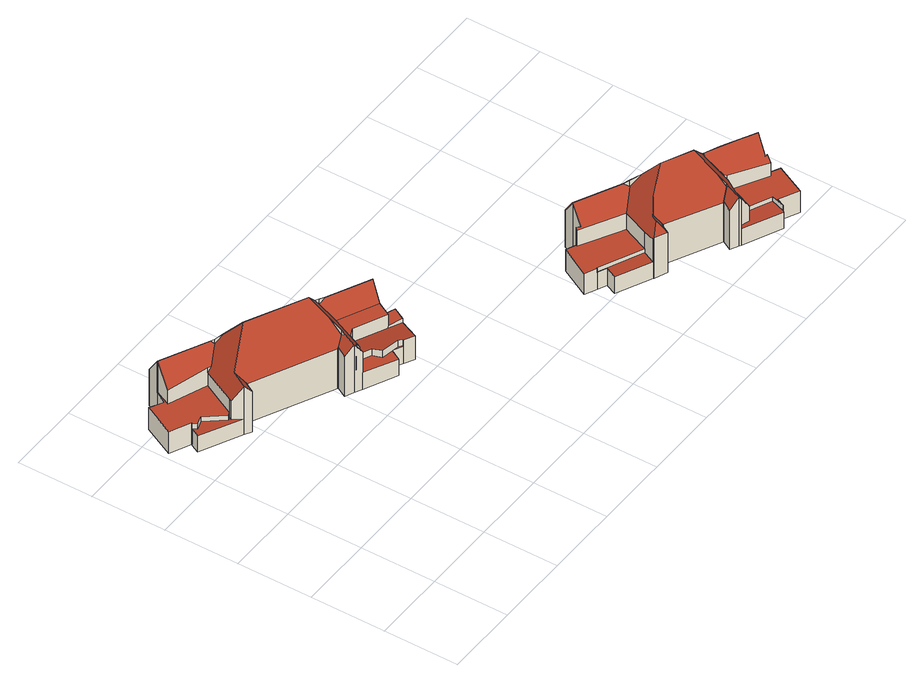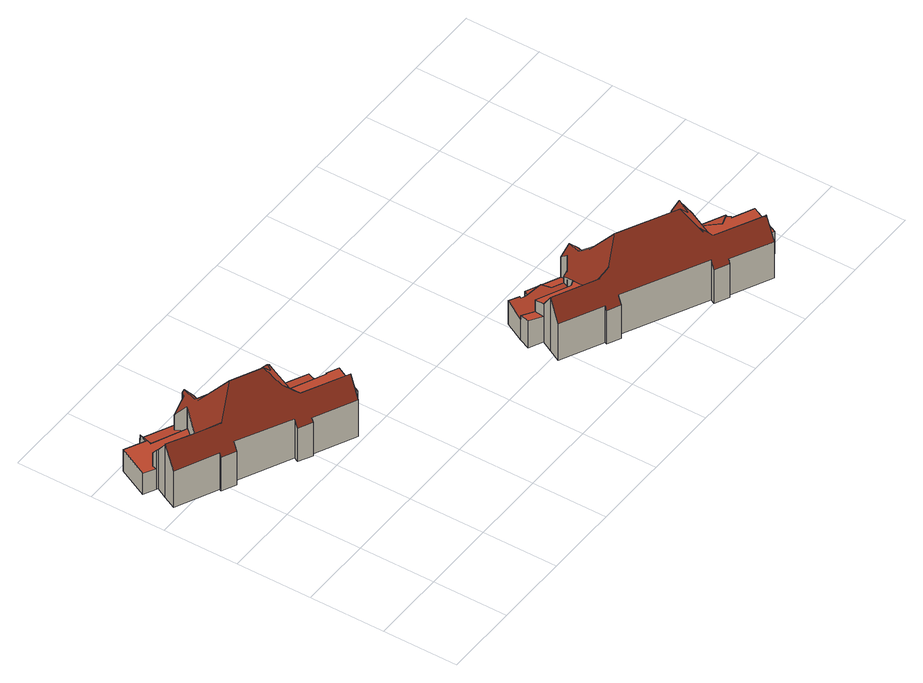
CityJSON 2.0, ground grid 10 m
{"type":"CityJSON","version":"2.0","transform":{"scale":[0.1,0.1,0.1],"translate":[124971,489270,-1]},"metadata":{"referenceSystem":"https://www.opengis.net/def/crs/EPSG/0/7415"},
"CityObjects":{
"building1":{"type":"Building","attributes":{"b3_bouwlagen":3,"b3_dak_type":"slanted","b3_extrusie":"standard","b3_h_dak_50p":6.55,"b3_h_dak_70p":7.6,"b3_h_dak_max":10.96,"b3_h_dak_min":2.12,"b3_h_maaiveld":-0.426,"b3_h_nok":11.3,"b3_is_glas_dak":false,"b3_kas_warenhuis":false,"b3_kwaliteitsindicator":true,"b3_mutatie_ahn3_ahn4":false,"b3_mutatie_ahn4_ahn5":false,"b3_n_nok":8,"b3_n_vlakken":19,"b3_opp_buitenmuur":505.25,"b3_opp_dak_plat":49.83,"b3_opp_dak_schuin":354.95,"b3_opp_grond":260.99,"b3_opp_scheidingsmuur":0,"b3_rmse_lod12":2.72,"b3_rmse_lod13":1.47,"b3_rmse_lod22":0.147,"b3_t_run":203,"b3_val3dity_lod12":"[]","b3_val3dity_lod13":"[]","b3_val3dity_lod22":"[]","b3_volume_lod12":2070.87,"b3_volume_lod13":1861.98,"b3_volume_lod22":1712.73,"geconstateerd":false,"oorspronkelijkbouwjaar":1927,"status":"Pand in gebruik"},"children":["building1-1"]},
"building1-1":{"type":"BuildingPart","parents":["building1"],"geometry":[{"type":"Solid","lod":"2.2","boundaries":[[[[0,1,2,3,4,5,6,7,8,9,10,11,12,13,14,15,16,17,18,19,20,21,22,23,24,25,26,27,28,29,30,31,32,33]],[[34,26,25,35]],[[36,27,26,34]],[[37,22,21,38]],[[38,21,20,39]],[[40,41,42,43]],[[44,16,15,45]],[[46,7,6,47]],[[48,10,9,49]],[[50,29,28,51]],[[51,28,27,36]],[[52,53,54,55]],[[56,24,23,57]],[[58,59,60]],[[61,62,11,63]],[[39,20,19,64]],[[65,66,0,33,67]],[[68,69,70,71]],[[71,70,32,31,72]],[[73,74,75,76,77]],[[77,76,78,79]],[[80,81,69,68,82]],[[82,68,83,84]],[[85,86,87]],[[88,89,90]],[[91,8,7,46]],[[86,85,92]],[[47,6,5,93]],[[93,5,4,94]],[[95,17,16,44]],[[96,97,98,99]],[[59,58,100]],[[101,102,74,73]],[[55,54,103,104]],[[104,103,66,65]],[[64,19,18,105,106]],[[105,18,17,95]],[[106,105,41,40]],[[35,25,24,56]],[[57,23,22,37]],[[84,83,30,29,50]],[[72,31,30,83]],[[79,78,107,108]],[[67,33,32,70]],[[89,88,109]],[[76,75,110,111]],[[63,11,10,48]],[[112,113,114,115]],[[115,114,116,98]],[[49,9,8,91]],[[117,12,11,62]],[[118,119,62,61]],[[99,98,116,119,118]],[[120,96,121]],[[43,42,97,96,120]],[[122,3,2,123]],[[124,125,126,127]],[[128,14,13,125,124]],[[45,15,14,128]],[[127,126,113,112]],[[125,13,12,117]],[[129,122,102,101]],[[94,4,3,122,129]],[[111,110,130,131]],[[108,107,81,80]],[[123,2,1,132]],[[131,130,53,52]],[[132,1,0,66]],[[72,83,68,71]],[[91,133,63,48,49]],[[40,100,58,60,134,135,92,85,87,50,51,36,34,35,56,57,37,38,39,64,106]],[[121,96,99,118,61,63,133,134,60,59]],[[43,120,121,59,100,40]],[[136,84,50,87,86]],[[127,112,115,98,97,42,41,105,95,44,45,128,124]],[[125,117,62,119,116,114,113,126]],[[46,88,90,135,134,133,91]],[[94,109,88,46,47,93]],[[94,129,101,73,77,79,136,86,92,135,90,89,109]],[[108,80,82,84,136,79]],[[131,52,55,104,65,67,70,69,81,107,78,76,111]],[[132,66,103,54,53,130,110,75,74,102,122,123]]]],"semantics":{"surfaces":[{"type":"GroundSurface"},{"type":"WallSurface","on_footprint_edge":true},{"type":"WallSurface","on_footprint_edge":false},{"type":"RoofSurface","b3_azimut":231.69,"b3_h_dak_50p":3.53,"b3_h_dak_70p":3.58,"b3_h_dak_max":5.31,"b3_h_dak_min":3.23,"b3_hellingshoek":16.36},{"type":"RoofSurface","b3_azimut":117.2,"b3_h_dak_50p":6.64,"b3_h_dak_70p":6.91,"b3_h_dak_max":7.22,"b3_h_dak_min":5.82,"b3_hellingshoek":50.73},{"type":"RoofSurface","b3_azimut":26.25,"b3_h_dak_50p":6.93,"b3_h_dak_70p":7.99,"b3_h_dak_max":11.72,"b3_h_dak_min":4.31,"b3_hellingshoek":55.55},{"type":"RoofSurface","b3_azimut":296.41,"b3_h_dak_50p":6.89,"b3_h_dak_70p":7.57,"b3_h_dak_max":10.91,"b3_h_dak_min":4.54,"b3_hellingshoek":56.25},{"type":"RoofSurface","b3_azimut":206.53,"b3_h_dak_50p":6.81,"b3_h_dak_70p":7.4,"b3_h_dak_max":8,"b3_h_dak_min":5.32,"b3_hellingshoek":53.06},{"type":"RoofSurface","b3_azimut":206.26,"b3_h_dak_50p":7,"b3_h_dak_70p":7.64,"b3_h_dak_max":8.31,"b3_h_dak_min":5.68,"b3_hellingshoek":55.44},{"type":"RoofSurface","b3_azimut":156.52,"b3_h_dak_50p":2.91,"b3_h_dak_70p":2.93,"b3_h_dak_max":7.7,"b3_h_dak_min":2.85,"b3_hellingshoek":0.77},{"type":"RoofSurface","b3_azimut":201.74,"b3_h_dak_50p":2.16,"b3_h_dak_70p":2.2,"b3_h_dak_max":5.54,"b3_h_dak_min":2.08,"b3_hellingshoek":4.93},{"type":"RoofSurface","b3_azimut":206.33,"b3_h_dak_50p":8.7,"b3_h_dak_70p":9.72,"b3_h_dak_max":11.72,"b3_h_dak_min":6.05,"b3_hellingshoek":55.9},{"type":"RoofSurface","b3_azimut":287.65,"b3_h_dak_50p":6.37,"b3_h_dak_70p":7.05,"b3_h_dak_max":7.64,"b3_h_dak_min":5.7,"b3_hellingshoek":47.02},{"type":"RoofSurface","b3_azimut":116.51,"b3_h_dak_50p":7.05,"b3_h_dak_70p":7.96,"b3_h_dak_max":11.01,"b3_h_dak_min":4.67,"b3_hellingshoek":55.84},{"type":"RoofSurface","b3_azimut":205.58,"b3_h_dak_50p":5.21,"b3_h_dak_70p":5.32,"b3_h_dak_max":5.71,"b3_h_dak_min":4.95,"b3_hellingshoek":15.87},{"type":"RoofSurface","b3_azimut":32.61,"b3_h_dak_50p":3.01,"b3_h_dak_70p":3.08,"b3_h_dak_max":5,"b3_h_dak_min":2.79,"b3_hellingshoek":7.34},{"type":"RoofSurface","b3_azimut":201.64,"b3_h_dak_50p":2.18,"b3_h_dak_70p":2.19,"b3_h_dak_max":5,"b3_h_dak_min":2.15,"b3_hellingshoek":1.57}],"values":[[0,1,1,1,1,2,1,1,1,1,1,2,1,2,1,1,1,2,1,2,2,2,2,2,2,1,2,1,1,1,2,2,2,2,2,1,1,2,1,1,1,1,2,1,2,2,1,2,2,1,1,2,2,2,2,1,2,1,1,2,1,2,1,2,2,1,2,1,3,4,5,6,7,8,9,10,11,12,13,14,15,16]]}}]},
"building2":{"type":"Building","attributes":{"b3_bouwlagen":3,"b3_dak_type":"slanted","b3_extrusie":"standard","b3_h_dak_50p":6.24,"b3_h_dak_70p":7.26,"b3_h_dak_max":10.8,"b3_h_dak_min":2.1,"b3_h_maaiveld":-0.401,"b3_h_nok":11.26,"b3_is_glas_dak":false,"b3_kas_warenhuis":false,"b3_kwaliteitsindicator":true,"b3_mutatie_ahn3_ahn4":false,"b3_mutatie_ahn4_ahn5":false,"b3_n_nok":6,"b3_n_vlakken":16,"b3_opp_buitenmuur":457.26,"b3_opp_dak_plat":61.84,"b3_opp_dak_schuin":274.6,"b3_opp_grond":229.86,"b3_opp_scheidingsmuur":0,"b3_rmse_lod12":2.82,"b3_rmse_lod13":1.25,"b3_rmse_lod22":0.2,"b3_t_run":183,"b3_val3dity_lod12":"[]","b3_val3dity_lod13":"[]","b3_val3dity_lod22":"[]","b3_volume_lod12":1745.72,"b3_volume_lod13":1485.9,"b3_volume_lod22":1399.9,"geconstateerd":false,"oorspronkelijkbouwjaar":1927,"status":"Pand in gebruik"},"children":["building2-1"]},
"building2-1":{"type":"BuildingPart","parents":["building2"],"geometry":[{"type":"Solid","lod":"2.2","boundaries":[[[[137,138,139,140,141,142,143,144,145,146,147,148,149,150,151,152,153,154,155,156,157,158,159,160,161,162,163,164,165,166,167,168,169,170,171,172]],[[173,159,158,174]],[[175,160,159,173]],[[174,158,157,176]],[[176,157,156,177]],[[177,156,155,178]],[[178,155,154,179]],[[179,154,153,180]],[[180,153,152,181]],[[181,152,151,182]],[[183,184,185]],[[184,183,186]],[[187,188,189,190]],[[191,147,146,188,187]],[[192,148,147,191]],[[193,194,195,196]],[[197,141,140,198]],[[199,171,170,200,201]],[[202,142,141,197]],[[203,172,171,199]],[[204,166,165,205]],[[206,207,162,161,208]],[[208,161,160,175]],[[182,151,150,209]],[[210,211,212]],[[213,214,215]],[[198,140,139,216]],[[217,218,219]],[[209,150,149,220,221]],[[221,220,194,193]],[[188,146,145,222]],[[220,149,148,192]],[[223,224,225,226,227]],[[228,167,166,204]],[[229,230,225,224]],[[215,214,224,223]],[[205,165,164,231]],[[227,226,231,232]],[[232,231,164,163,233]],[[234,144,143,235]],[[236,235,143,142,202]],[[222,145,144,234]],[[237,238,239,235,236]],[[240,241,168,167,228]],[[242,243,241,240]],[[244,169,168,241]],[[211,210,245]],[[200,170,169,244]],[[190,189,239,238]],[[196,195,238,237]],[[201,200,246,247]],[[247,246,248,249]],[[249,248,250,251]],[[251,250,252,230,229]],[[230,252,243,242]],[[233,163,162,207]],[[253,254,255]],[[256,255,257]],[[255,256,258]],[[216,139,138,259]],[[259,138,137,253]],[[254,253,137,172,203]],[[207,206,260]],[[218,217,213]],[[202,197,261]],[[186,261,197,198,216,184]],[[211,245,182,209,221,193,196]],[[238,195,194,220,192,191,187,190]],[[239,189,188,222,234,235]],[[196,237,236,202,261,186,183,185,262,212,211]],[[230,242,240,228,204,205,231,226,225]],[[243,252,250,248,246,200,244,241]],[[218,213,215,223,227,232,233,207,260]],[[259,253,255,258,263,262,185,184,216]],[[254,203,199,257,255]],[[218,260,206,208,175,173,174,176,177,178,179,180,181,182,245,210,212,262,263,219]],[[213,217,219,263,258,256,257,199,201,247,249,251,229,224,214]]]],"semantics":{"surfaces":[{"type":"GroundSurface"},{"type":"WallSurface","on_footprint_edge":true},{"type":"WallSurface","on_footprint_edge":false},{"type":"RoofSurface","b3_azimut":203.79,"b3_h_dak_50p":6.38,"b3_h_dak_70p":6.64,"b3_h_dak_max":7.22,"b3_h_dak_min":6.05,"b3_hellingshoek":51.94},{"type":"RoofSurface","b3_azimut":120.3,"b3_h_dak_50p":6.9,"b3_h_dak_70p":6.91,"b3_h_dak_max":7.34,"b3_h_dak_min":5.98,"b3_hellingshoek":53.82},{"type":"RoofSurface","b3_azimut":206.28,"b3_h_dak_50p":6.86,"b3_h_dak_70p":7.43,"b3_h_dak_max":8.18,"b3_h_dak_min":5.4,"b3_hellingshoek":52.41},{"type":"RoofSurface","b3_azimut":176.07,"b3_h_dak_50p":2.85,"b3_h_dak_70p":2.85,"b3_h_dak_max":5.72,"b3_h_dak_min":2.84,"b3_hellingshoek":0.157},{"type":"RoofSurface","b3_azimut":209.93,"b3_h_dak_50p":2.15,"b3_h_dak_70p":2.17,"b3_h_dak_max":5.36,"b3_h_dak_min":2.08,"b3_hellingshoek":4.04},{"type":"RoofSurface","b3_azimut":296.07,"b3_h_dak_50p":7.06,"b3_h_dak_70p":8.13,"b3_h_dak_max":11.43,"b3_h_dak_min":4.75,"b3_hellingshoek":55.67},{"type":"RoofSurface","b3_azimut":10.15,"b3_h_dak_50p":2.85,"b3_h_dak_70p":2.86,"b3_h_dak_max":5.87,"b3_h_dak_min":2.83,"b3_hellingshoek":0.514},{"type":"RoofSurface","b3_azimut":204.45,"b3_h_dak_50p":2.22,"b3_h_dak_70p":2.27,"b3_h_dak_max":5.86,"b3_h_dak_min":2.08,"b3_hellingshoek":5.67},{"type":"RoofSurface","b3_azimut":206.28,"b3_h_dak_50p":6.73,"b3_h_dak_70p":7.06,"b3_h_dak_max":7.93,"b3_h_dak_min":4.99,"b3_hellingshoek":52.41},{"type":"RoofSurface","b3_azimut":206.35,"b3_h_dak_50p":8.44,"b3_h_dak_70p":9.44,"b3_h_dak_max":11.75,"b3_h_dak_min":6.09,"b3_hellingshoek":55.97},{"type":"RoofSurface","b3_azimut":290.36,"b3_h_dak_50p":6.26,"b3_h_dak_70p":6.47,"b3_h_dak_max":7.5,"b3_h_dak_min":5.32,"b3_hellingshoek":50.92},{"type":"RoofSurface","b3_azimut":26.39,"b3_h_dak_50p":6.62,"b3_h_dak_70p":7.57,"b3_h_dak_max":11.75,"b3_h_dak_min":4.31,"b3_hellingshoek":55.3},{"type":"RoofSurface","b3_azimut":116.8,"b3_h_dak_50p":7.2,"b3_h_dak_70p":8.18,"b3_h_dak_max":11.07,"b3_h_dak_min":4.87,"b3_hellingshoek":55.76}],"values":[[0,1,1,1,1,1,1,1,1,1,2,2,2,1,1,2,1,1,1,1,1,1,1,1,2,2,1,2,1,2,1,1,2,1,2,2,1,2,1,1,1,1,2,1,2,1,2,1,2,2,2,2,2,2,2,1,2,2,2,1,1,1,2,2,3,4,5,6,7,8,9,10,11,12,13,14,15]]}}]}
},
"vertices":[
[283,234,6],[270,241,6],[263,227,6],[221,248,6],[211,253,6],[200,258,6],[207,272,6],[206,272,6],[101,324,6],[99,325,6],[92,311,6],[83,316,6],[29,343,6],[35,354,6],[36,356,6],[9,369,6],[29,410,6],[47,401,6],[55,416,6],[63,432,6],[116,406,6],[118,409,6],[136,400,6],[133,394,6],[241,340,6],[244,346,6],[261,338,6],[260,335,6],[314,308,6],[306,292,6],[298,277,6],[316,268,6],[310,254,6],[296,227,6],[261,338,57],[244,346,57],[260,335,62],[136,400,57],[118,409,57],[116,406,62],[56,416,88],[56,416,40],[47,396,39],[47,396,60],[29,410,40],[9,369,39],[206,272,67],[207,272,68],[92,311,68],[99,325,69],[306,292,88],[314,308,62],[254,243,43],[254,243,32],[278,239,32],[278,239,42],[241,340,67],[133,394,67],[119,381,91],[119,381,85],[126,372,100],[83,316,79],[83,316,30],[83,316,80],[63,432,61],[283,234,42],[283,234,32],[296,227,42],[293,262,41],[293,262,38],[310,254,38],[310,254,44],[316,268,47],[232,264,59],[232,264,32],[236,262,32],[236,262,42],[236,262,52],[241,279,40],[241,279,57],[250,282,59],[250,282,39],[293,262,59],[298,277,45],[298,277,64],[241,321,92],[241,321,84],[251,319,88],[218,275,78],[218,275,85],[216,291,98],[101,324,66],[233,322,95],[200,258,66],[211,253,79],[47,401,39],[98,376,59],[98,376,39],[75,331,38],[75,331,59],[117,385,88],[220,256,69],[220,256,32],[284,236,32],[284,236,41],[55,416,40],[55,416,88],[241,278,40],[241,278,57],[218,270,81],[238,261,32],[238,261,42],[50,353,39],[50,353,32],[71,329,31],[71,329,38],[75,331,31],[29,343,31],[73,327,59],[73,327,31],[98,376,66],[102,374,66],[221,248,32],[263,227,31],[35,354,39],[35,354,32],[38,349,32],[38,349,39],[36,356,39],[221,248,63],[250,255,32],[250,255,42],[270,241,32],[95,338,81],[133,351,123],[208,313,123],[247,302,64],
[655,50,6],[654,50,6],[585,85,6],[583,86,6],[577,73,6],[560,80,6],[559,81,6],[514,103,6],[520,117,6],[508,123,6],[493,130,6],[514,170,6],[527,164,6],[531,161,6],[539,177,6],[547,193,6],[601,166,6],[602,169,6],[620,160,6],[617,154,6],[688,119,6],[691,125,6],[709,116,6],[708,113,6],[762,87,6],[754,70,6],[746,55,6],[749,54,6],[764,46,6],[744,6,6],[718,19,6],[713,8,6],[711,6,6],[661,30,6],[659,31,6],[648,37,6],[709,116,57],[691,125,57],[708,113,62],[688,119,67],[617,154,66],[620,160,57],[602,169,57],[601,166,62],[547,193,62],[539,177,88],[581,96,85],[581,96,79],[592,103,95],[577,94,81],[508,123,38],[508,123,32],[509,124,32],[509,124,38],[493,130,38],[514,170,39],[526,162,63],[526,162,39],[581,133,38],[581,133,62],[577,73,67],[583,86,69],[659,31,80],[661,30,31],[661,30,76],[560,80,68],[648,37,65],[744,6,39],[764,46,38],[754,70,88],[754,70,87],[762,87,61],[531,161,66],[602,142,93],[602,142,83],[610,131,101],[690,98,83],[696,77,61],[696,77,62],[585,85,67],[690,102,85],[690,102,88],[689,103,88],[527,164,39],[527,164,66],[520,117,32],[699,75,61],[699,75,56],[699,75,38],[747,48,38],[747,48,58],[718,19,39],[674,46,69],[674,46,39],[749,54,38],[749,54,66],[746,55,66],[514,103,31],[559,81,31],[559,81,66],[566,97,64],[566,97,38],[566,97,32],[713,8,39],[713,8,31],[718,26,39],[718,26,33],[711,6,31],[597,148,88],[664,34,31],[664,34,75],[677,30,31],[677,30,54],[673,44,33],[673,44,70],[674,46,33],[655,50,66],[655,50,67],[667,54,79],[667,54,84],[667,51,81],[665,68,96],[654,50,66],[711,92,88],[573,86,81],[617,111,123],[657,92,123]
]}
